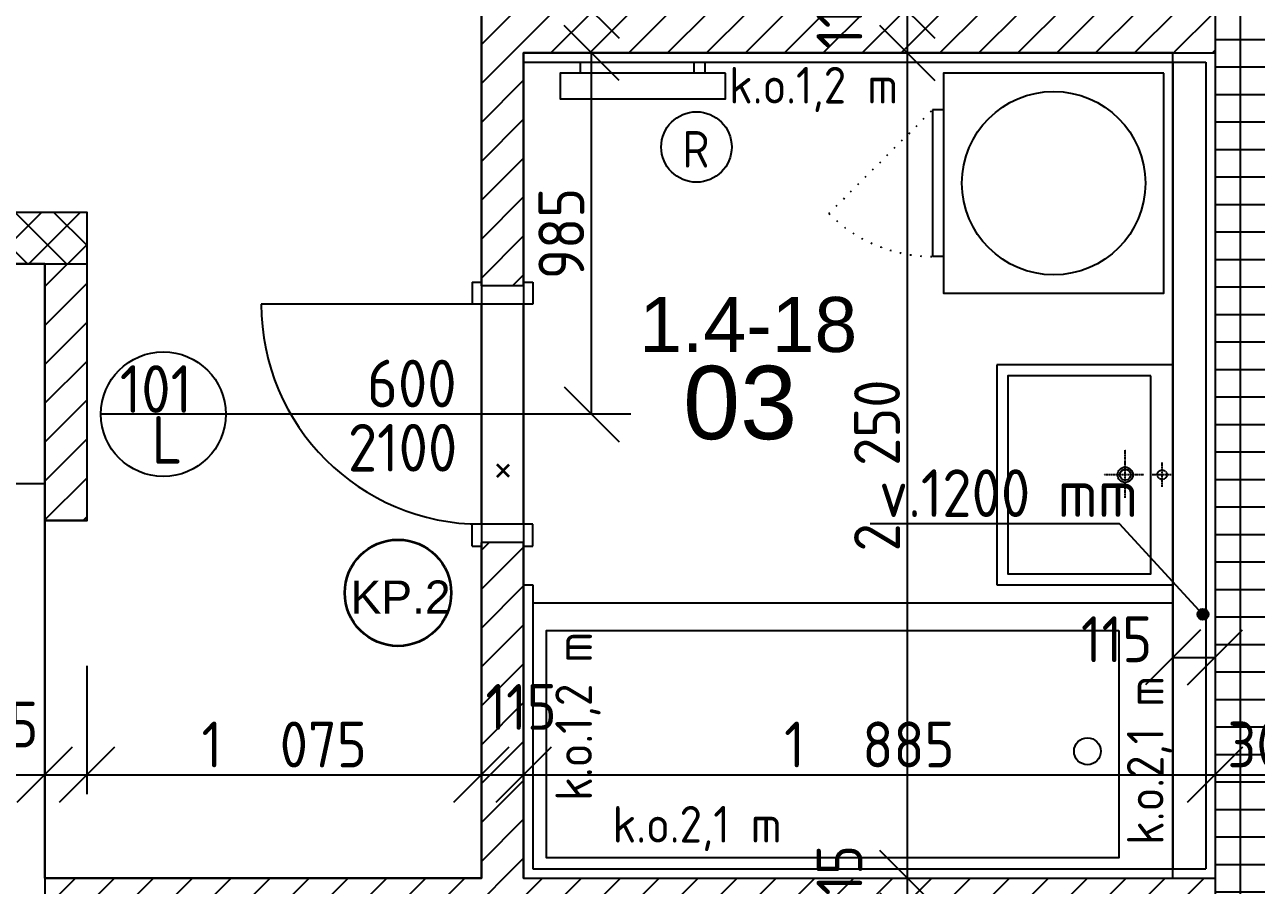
# Model space of a CAD drawing. Extents: x 4511820 to 5180432, y -1526536 to -944957.
# Drawn here: x 5139437 to 5142795, y -1293860 to -1291513 of the extents above; entities that cross this region are included whole.
import ezdxf

# ---------------------------------------------------------------- set-up
doc = ezdxf.new("R2010")
doc.units = 0
doc.header["$MEASUREMENT"] = 0
doc.linetypes.add('ACAD_ISO07W100', pattern=[3.5, 0.5, -3])
doc.linetypes.add('DASHED', pattern=[0.75, 0.5, -0.25])
doc.layers.get('0').update_dxf_attribs({"linetype": 'CONTINUOUS'})
doc.layers.get('Defpoints').update_dxf_attribs({"color": 61, "linetype": 'CONTINUOUS'})
for name, color, linetype in [('DVERE', 45, 'CONTINUOUS'), ('KÓTY', 4, 'CONTINUOUS'), ('MÚRY', 1, 'CONTINUOUS'), ('Plochy', 41, 'CONTINUOUS'), ('POPIS', 7, 'CONTINUOUS'), ('TENKÁ', 7, 'CONTINUOUS'), ('Z-Kúrenie', 101, 'CONTINUOUS'), ('ZARIADENIE1', 145, 'CONTINUOUS'), ('ZARIADOVACIE', 144, 'CONTINUOUS'), ('ŠRAFY', 82, 'CONTINUOUS')]:
    doc.layers.add(name, color=color, linetype=linetype)
doc.layers.add('preklady', color=74, linetype='CONTINUOUS', lineweight=35)
doc.styles.add('ARIAL', font='arial.ttf')
doc.styles.add('STYLE1', font='isocp.shx')
doc.dimstyles.new('STANDARD-50', dxfattribs={"dimtxt": 125, "dimasz": 150, "dimexe": 10, "dimexo": 200, "dimgap": 20, "dimtad": 1, "dimdsep": 46, "dimlunit": 6, "dimtxsty": 'STYLE1', "dimblk1": 'OBLIQUE', "dimblk2": 'OBLIQUE', "dimsah": 1, "dimcen": 2.5, "dimse1": 1, "dimse2": 1, "dimadec": 0, "dimazin": 0, "dimtfac": 1, "dimtmove": 1, "dimatfit": 3, "dimldrblk": 'OBLIQUE', "dimfxl": 1, "dimtolj": 1, "dimtzin": 0, "dimarcsym": 0})
pattern_1 = [(45, (515270.5, 128041), (-53.0330086, 53.0330086), [])]

# ---------------------------------------------------------------- blocks, each defined once
blk = doc.blocks.new('pračka')
at = {"layer": 'ZARIADENIE1', "color": 8, "linetype": 'ACAD_ISO07W100', "ltscale": 8}
blk.add_line((4536136.9, -1117296.3), (4536419.7, -1117579.2), dxfattribs=at)
at = {"layer": 'ZARIADENIE1', "color": 8}
for p, q in [((4536419.7, -1117579.2), (4536019.7, -1117579.2)), ((4536019.7, -1117609.2), (4536019.7, -1117579.2)), ((4536419.7, -1117609.2), (4536419.7, -1117579.2))]:
    blk.add_line(p, q, dxfattribs=at)
blk.add_lwpolyline([(4536519.7, -1118209.2), (4536519.7, -1117609.2), (4535919.7, -1117609.2), (4535919.7, -1118209.2)], close=True, dxfattribs=at)
blk.add_circle((4536219.7, -1117909.2), 250, dxfattribs=at)
at = {"layer": 'ZARIADENIE1', "color": 8, "linetype": 'ACAD_ISO07W100', "ltscale": 8}
blk.add_arc((4536419.7, -1117579.2), 400, 135, 180, dxfattribs=at)
blk = doc.blocks.new('_OBLIQUE')
at = {"color": 0, "linetype": 'ByBlock'}
blk.add_line((-0.5, -0.5), (0.5, 0.5), dxfattribs=at)
blk = doc.blocks.new('*D25342')
at = {"layer": 'Defpoints', "color": 0}
for p in [(5136342.5, -1292165.2), (5139492.5, -1292165.2), (5139492.5, -1293558.5)]:
    blk.add_point(p, dxfattribs=at)
at = {"layer": 'KÓTY', "color": 0, "lineweight": -2}
blk.add_line((5136342.5, -1293558.5), (5139492.5, -1293558.5), dxfattribs=at)
at = {"layer": 'KÓTY', "color": 0, "linetype": 'ByBlock', "lineweight": -2, "xscale": 150, "yscale": 150, "zscale": 150, "rotation": 180}
blk.add_blockref('_OBLIQUE', (5136342.5, -1293558.5), dxfattribs=at)
at = {"layer": 'KÓTY', "color": 0, "linetype": 'ByBlock', "lineweight": -2, "xscale": 150, "yscale": 150, "zscale": 150}
blk.add_blockref('_OBLIQUE', (5139492.5, -1293558.5), dxfattribs=at)
at = {"layer": 'KÓTY', "color": 0, "insert": (5137917.5, -1293476), "char_height": 125, "attachment_point": 5, "style": 'STYLE1'}
blk.add_mtext('\\A1;3ﾠ150', dxfattribs=at)
blk = doc.blocks.new('*D25343')
at = {"layer": 'Defpoints', "color": 0}
for p in [(5139492.5, -1292865.2), (5139607.5, -1292865.2), (5139607.5, -1293558.5)]:
    blk.add_point(p, dxfattribs=at)
at = {"layer": 'KÓTY', "color": 0, "lineweight": -2}
blk.add_line((5139492.5, -1293558.5), (5139607.5, -1293558.5), dxfattribs=at)
at = {"layer": 'KÓTY', "color": 0, "linetype": 'ByBlock', "lineweight": -2, "xscale": 150, "yscale": 150, "zscale": 150, "rotation": 180}
blk.add_blockref('_OBLIQUE', (5139492.5, -1293558.5), dxfattribs=at)
at = {"layer": 'KÓTY', "color": 0, "linetype": 'ByBlock', "lineweight": -2, "xscale": 150, "yscale": 150, "zscale": 150}
blk.add_blockref('_OBLIQUE', (5139607.5, -1293558.5), dxfattribs=at)
at = {"layer": 'KÓTY', "color": 0, "insert": (5139378, -1293421.5), "char_height": 125, "attachment_point": 5, "style": 'STYLE1'}
blk.add_mtext('\\A1;115', dxfattribs=at)
blk = doc.blocks.new('*D25344')
at = {"layer": 'Defpoints', "color": 0}
for p in [(5139607.5, -1292865.2), (5140682.5, -1293558.5), (5140682.5, -1293558.5)]:
    blk.add_point(p, dxfattribs=at)
at = {"layer": 'KÓTY', "color": 0, "lineweight": -2}
blk.add_line((5139607.5, -1293558.5), (5140682.5, -1293558.5), dxfattribs=at)
at = {"layer": 'KÓTY', "color": 0, "linetype": 'ByBlock', "lineweight": -2, "xscale": 150, "yscale": 150, "zscale": 150, "rotation": 180}
blk.add_blockref('_OBLIQUE', (5139607.5, -1293558.5), dxfattribs=at)
at = {"layer": 'KÓTY', "color": 0, "linetype": 'ByBlock', "lineweight": -2, "xscale": 150, "yscale": 150, "zscale": 150}
blk.add_blockref('_OBLIQUE', (5140682.5, -1293558.5), dxfattribs=at)
at = {"layer": 'KÓTY', "color": 0, "insert": (5140145, -1293476), "char_height": 125, "attachment_point": 5, "style": 'STYLE1'}
blk.add_mtext('\\A1;1ﾠ075', dxfattribs=at)
blk = doc.blocks.new('*D25345')
at = {"layer": 'Defpoints', "color": 0}
for p in [(5140682.5, -1293558.5), (5140797.5, -1293558.5), (5140797.5, -1293558.5)]:
    blk.add_point(p, dxfattribs=at)
at = {"layer": 'KÓTY', "color": 0, "lineweight": -2}
blk.add_line((5140682.5, -1293558.5), (5140797.5, -1293558.5), dxfattribs=at)
at = {"layer": 'KÓTY', "color": 0, "linetype": 'ByBlock', "lineweight": -2, "xscale": 150, "yscale": 150, "zscale": 150, "rotation": 180}
blk.add_blockref('_OBLIQUE', (5140682.5, -1293558.5), dxfattribs=at)
at = {"layer": 'KÓTY', "color": 0, "linetype": 'ByBlock', "lineweight": -2, "xscale": 150, "yscale": 150, "zscale": 150}
blk.add_blockref('_OBLIQUE', (5140797.5, -1293558.5), dxfattribs=at)
at = {"layer": 'KÓTY', "color": 0, "insert": (5140790.8, -1293373.5), "char_height": 125, "attachment_point": 5, "style": 'STYLE1'}
blk.add_mtext('\\A1;115', dxfattribs=at)
blk = doc.blocks.new('*D25346')
at = {"layer": 'Defpoints', "color": 0}
for p in [(5140797.5, -1293558.5), (5142682.5, -1293558.5), (5142682.5, -1293558.5)]:
    blk.add_point(p, dxfattribs=at)
at = {"layer": 'KÓTY', "color": 0, "lineweight": -2}
blk.add_line((5140797.5, -1293558.5), (5142682.5, -1293558.5), dxfattribs=at)
at = {"layer": 'KÓTY', "color": 0, "linetype": 'ByBlock', "lineweight": -2, "xscale": 150, "yscale": 150, "zscale": 150, "rotation": 180}
blk.add_blockref('_OBLIQUE', (5140797.5, -1293558.5), dxfattribs=at)
at = {"layer": 'KÓTY', "color": 0, "linetype": 'ByBlock', "lineweight": -2, "xscale": 150, "yscale": 150, "zscale": 150}
blk.add_blockref('_OBLIQUE', (5142682.5, -1293558.5), dxfattribs=at)
at = {"layer": 'KÓTY', "color": 0, "insert": (5141740, -1293476), "char_height": 125, "attachment_point": 5, "style": 'STYLE1'}
blk.add_mtext('\\A1;1ﾠ885', dxfattribs=at)
blk = doc.blocks.new('*D25347')
at = {"layer": 'Defpoints', "color": 0}
for p in [(5142682.5, -1293558.5), (5142982.5, -1293558.5), (5142982.5, -1293558.5)]:
    blk.add_point(p, dxfattribs=at)
at = {"layer": 'KÓTY', "color": 0, "lineweight": -2}
blk.add_line((5142682.5, -1293558.5), (5142982.5, -1293558.5), dxfattribs=at)
at = {"layer": 'KÓTY', "color": 0, "linetype": 'ByBlock', "lineweight": -2, "xscale": 150, "yscale": 150, "zscale": 150, "rotation": 180}
blk.add_blockref('_OBLIQUE', (5142682.5, -1293558.5), dxfattribs=at)
at = {"layer": 'KÓTY', "color": 0, "linetype": 'ByBlock', "lineweight": -2, "xscale": 150, "yscale": 150, "zscale": 150}
blk.add_blockref('_OBLIQUE', (5142982.5, -1293558.5), dxfattribs=at)
at = {"layer": 'KÓTY', "color": 0, "insert": (5142832.5, -1293476), "char_height": 125, "attachment_point": 5, "style": 'STYLE1'}
blk.add_mtext('\\A1;300', dxfattribs=at)
blk = doc.blocks.new('*D25361')
at = {"layer": 'Defpoints', "color": 0}
for p in [(5142567.5, -1292625.2), (5142682.5, -1292625.2), (5142682.5, -1293238.5)]:
    blk.add_point(p, dxfattribs=at)
at = {"layer": 'KÓTY', "color": 0, "lineweight": -2}
blk.add_line((5142567.5, -1293238.5), (5142682.5, -1293238.5), dxfattribs=at)
at = {"layer": 'KÓTY', "color": 0, "linetype": 'ByBlock', "lineweight": -2, "xscale": 150, "yscale": 150, "zscale": 150, "rotation": 180}
blk.add_blockref('_OBLIQUE', (5142567.5, -1293238.5), dxfattribs=at)
at = {"layer": 'KÓTY', "color": 0, "linetype": 'ByBlock', "lineweight": -2, "xscale": 150, "yscale": 150, "zscale": 150}
blk.add_blockref('_OBLIQUE', (5142682.5, -1293238.5), dxfattribs=at)
at = {"layer": 'KÓTY', "color": 0, "insert": (5142414, -1293189), "char_height": 125, "attachment_point": 5, "style": 'STYLE1'}
blk.add_mtext('\\A1;115', dxfattribs=at)
blk = doc.blocks.new('*D25362')
at = {"layer": 'Defpoints', "color": 0}
for p in [(5142167.5, -1290475.2), (5141843.5, -1291475.2), (5142167.5, -1291475.2)]:
    blk.add_point(p, dxfattribs=at)
at = {"layer": 'KÓTY', "color": 0, "lineweight": -2}
blk.add_line((5141843.5, -1290475.2), (5141843.5, -1291475.2), dxfattribs=at)
at = {"layer": 'KÓTY', "color": 0, "linetype": 'ByBlock', "lineweight": -2, "xscale": 150, "yscale": 150, "zscale": 150}
for p, rotation in [((5141843.5, -1290475.2), 90), ((5141843.5, -1291475.2), 270)]:
    blk.add_blockref('_OBLIQUE', p, dxfattribs=dict(at, rotation=rotation))
at = {"layer": 'KÓTY', "color": 0, "insert": (5141761, -1290975.2), "char_height": 125, "attachment_point": 5, "rotation": 90, "style": 'STYLE1'}
blk.add_mtext('\\A1;1ﾠ000', dxfattribs=at)
blk = doc.blocks.new('*D25376')
at = {"layer": 'Defpoints', "color": 0}
for p in [(5140797.5, -1290875.2), (5140797.5, -1291475.2), (5140983, -1291475.2)]:
    blk.add_point(p, dxfattribs=at)
at = {"layer": 'KÓTY', "color": 0, "lineweight": -2}
blk.add_line((5140983, -1290875.2), (5140983, -1291475.2), dxfattribs=at)
at = {"layer": 'KÓTY', "color": 0, "linetype": 'ByBlock', "lineweight": -2, "xscale": 150, "yscale": 150, "zscale": 150}
for p, rotation in [((5140983, -1290875.2), 90), ((5140983, -1291475.2), 270)]:
    blk.add_blockref('_OBLIQUE', p, dxfattribs=dict(at, rotation=rotation))
at = {"layer": 'KÓTY', "color": 0, "insert": (5140900.5, -1291175.2), "char_height": 125, "attachment_point": 5, "rotation": 90, "style": 'STYLE1'}
blk.add_mtext('\\A1;600', dxfattribs=at)
blk = doc.blocks.new('*D25377')
at = {"layer": 'Defpoints', "color": 0}
for p in [(5140983, -1291590.2), (5141090.2, -1291590.2), (5141090.2, -1292575.2)]:
    blk.add_point(p, dxfattribs=at)
at = {"layer": 'KÓTY', "color": 0, "lineweight": -2}
blk.add_line((5140983, -1292575.2), (5140983, -1291590.2), dxfattribs=at)
at = {"layer": 'KÓTY', "color": 0, "linetype": 'ByBlock', "lineweight": -2, "xscale": 150, "yscale": 150, "zscale": 150}
for p, rotation in [((5140983, -1291590.2), 90), ((5140983, -1292575.2), 270)]:
    blk.add_blockref('_OBLIQUE', p, dxfattribs=dict(at, rotation=rotation))
at = {"layer": 'KÓTY', "color": 0, "insert": (5140900.5, -1292082.7), "char_height": 125, "attachment_point": 5, "rotation": 90, "style": 'STYLE1'}
blk.add_mtext('\\A1;985', dxfattribs=at)
blk = doc.blocks.new('*D25378')
at = {"layer": 'Defpoints', "color": 0}
for p in [(5142682.5, -1291475.2), (5141843.5, -1291590.2), (5142682.5, -1291590.2)]:
    blk.add_point(p, dxfattribs=at)
at = {"layer": 'KÓTY', "color": 0, "lineweight": -2}
blk.add_line((5141843.5, -1291475.2), (5141843.5, -1291590.2), dxfattribs=at)
at = {"layer": 'KÓTY', "color": 0, "linetype": 'ByBlock', "lineweight": -2, "xscale": 150, "yscale": 150, "zscale": 150}
for p, rotation in [((5141843.5, -1291475.2), 90), ((5141843.5, -1291590.2), 270)]:
    blk.add_blockref('_OBLIQUE', p, dxfattribs=dict(at, rotation=rotation))
at = {"layer": 'KÓTY', "color": 0, "insert": (5141658.5, -1291481.9), "char_height": 125, "attachment_point": 5, "rotation": 90, "style": 'STYLE1'}
blk.add_mtext('\\A1;115', dxfattribs=at)
blk = doc.blocks.new('*D25379')
at = {"layer": 'Defpoints', "color": 0}
for p in [(5142682.5, -1291590.2), (5141843.5, -1293840.2), (5142682.5, -1293840.2)]:
    blk.add_point(p, dxfattribs=at)
at = {"layer": 'KÓTY', "color": 0, "lineweight": -2}
blk.add_line((5141843.5, -1291590.2), (5141843.5, -1293840.2), dxfattribs=at)
at = {"layer": 'KÓTY', "color": 0, "linetype": 'ByBlock', "lineweight": -2, "xscale": 150, "yscale": 150, "zscale": 150}
for p, rotation in [((5141843.5, -1291590.2), 90), ((5141843.5, -1293840.2), 270)]:
    blk.add_blockref('_OBLIQUE', p, dxfattribs=dict(at, rotation=rotation))
at = {"layer": 'KÓTY', "color": 0, "insert": (5141761, -1292715.2), "char_height": 125, "attachment_point": 5, "rotation": 90, "style": 'STYLE1'}
blk.add_mtext('\\A1;2ﾠ250', dxfattribs=at)
blk = doc.blocks.new('*D25380')
at = {"layer": 'Defpoints', "color": 0}
for p in [(5142682.5, -1293840.2), (5141843.5, -1293955.2), (5142682.5, -1293955.2)]:
    blk.add_point(p, dxfattribs=at)
at = {"layer": 'KÓTY', "color": 0, "lineweight": -2}
blk.add_line((5141843.5, -1293840.2), (5141843.5, -1293955.2), dxfattribs=at)
at = {"layer": 'KÓTY', "color": 0, "linetype": 'ByBlock', "lineweight": -2, "xscale": 150, "yscale": 150, "zscale": 150}
for p, rotation in [((5141843.5, -1293840.2), 90), ((5141843.5, -1293955.2), 270)]:
    blk.add_blockref('_OBLIQUE', p, dxfattribs=dict(at, rotation=rotation))
at = {"layer": 'KÓTY', "color": 0, "insert": (5141658.5, -1293846.9), "char_height": 125, "attachment_point": 5, "rotation": 90, "style": 'STYLE1'}
blk.add_mtext('\\A1;115', dxfattribs=at)

msp = doc.modelspace()

# ---------------------------------------------------------------- hatches: boundary and pattern name
at = {"layer": 'KÓTY'}
h = msp.add_hatch(color=256, dxfattribs=at)
h.dxf.hatch_style = 1
h.paths.add_polyline_path([(5142664.5, -1293121.191, 0.65381715), (5142639.326, -1293110.169, 1.52947961)])
at = {"layer": 'ŠRAFY', "ltscale": 0.25}
h = msp.add_hatch(dxfattribs=at)
h.set_pattern_fill('ANSI37', color=256, scale=600, angle=45)
h.set_pattern_definition([(90, (-3307273.674, 493071.734), (-75, 1e-14), []), (180, (-3307273.674, 493071.734), (-1e-14, -75), [])])
h.paths.add_polyline_path([(5147482.5, -1297060.191), (5147482.5, -1296945.191), (5146212.5, -1296945.191), (5146097.5, -1296945.191), (5145097.5, -1296945.191), (5144982.5, -1296945.191), (5142982.5, -1296945.191), (5142982.5, -1295210.191), (5142982.5, -1295095.191), (5142982.5, -1294085.191), (5142982.5, -1293945.191), (5142982.5, -1286325.191), (5142682.5, -1286325.191), (5142682.5, -1290360.191), (5142682.5, -1290475.191), (5142682.5, -1291475.191), (5142682.5, -1291590.191), (5142682.5, -1293840.191), (5142682.5, -1293955.191), (5142682.5, -1299245.191), (5142982.5, -1299245.191), (5142982.5, -1297245.191), (5147232.5, -1297245.191), (5147482.5, -1297245.191)])
h = msp.add_hatch(dxfattribs=at)
h.set_pattern_fill('ANSI31', color=256, scale=600, style=0)
h.set_pattern_definition(pattern_1)
h.paths.add_polyline_path([(5142682.5, -1291475.191), (5142282.5, -1291475.191), (5142282.5, -1290475.191), (5142682.5, -1290475.191), (5142682.5, -1290360.191), (5140797.5, -1290360.191), (5140797.5, -1290210.191), (5140532.5, -1290210.191), (5140532.5, -1290325.191), (5140682.5, -1290325.191), (5140682.5, -1290525.191), (5140797.5, -1290525.191), (5140797.5, -1290475.191), (5142167.5, -1290475.191), (5142167.5, -1291475.191), (5140797.5, -1291475.191), (5140797.5, -1291225.191), (5140682.5, -1291225.191), (5140682.5, -1292225.191), (5140797.5, -1292225.191), (5140797.5, -1291590.191), (5142682.5, -1291590.191)])
h = msp.add_hatch(dxfattribs=at)
h.set_pattern_fill('ANSI37', color=256, scale=600, style=0)
h.set_pattern_definition([(45, (-2973754.684, 351431.784), (-53.0330086, 53.0330086), []), (135, (-2973754.684, 351431.784), (-53.0330086, -53.0330086), [])])
h.paths.add_polyline_path([(5139607.5, -1292025.191), (5136642.5, -1292025.191), (5136562.5, -1292025.191), (5136342.5, -1292025.191), (5136342.5, -1292165.191), (5139492.5, -1292165.191), (5139607.5, -1292165.191)])
h = msp.add_hatch(dxfattribs=at)
h.set_pattern_fill('ANSI31', color=256, scale=600, style=0)
h.set_pattern_definition(pattern_1)
h.paths.add_polyline_path([(5139607.5, -1292165.191), (5139492.5, -1292165.191), (5139492.5, -1292865.191), (5139607.5, -1292865.191)])
h = msp.add_hatch(dxfattribs=at)
h.set_pattern_fill('ANSI31', color=256, scale=600, style=0)
h.set_pattern_definition(pattern_1)
h.paths.add_polyline_path([(5142682.5, -1293955.191), (5142682.5, -1293840.191), (5140797.5, -1293840.191), (5140797.5, -1293040.191), (5140797.5, -1292935.191), (5140797.5, -1292925.191), (5140682.5, -1292925.191), (5140682.5, -1292935.191), (5140682.5, -1293840.191), (5139492.5, -1293840.191), (5139492.5, -1293955.191), (5139492.5, -1294039.081), (5139492.5, -1294740.191), (5139492.5, -1294840.191), (5139607.5, -1294840.191), (5139607.5, -1293955.191), (5139805.396, -1293955.191), (5140506.506, -1293955.191)])

# ---------------------------------------------------------------- linework, layer by layer
at = {"layer": 'DVERE', "ltscale": 0.25}
for p, q in [((5140657.5, -1292215.191), (5140682.5, -1292215.191)), ((5140657.5, -1292215.191), (5140657.5, -1292275.191)), ((5140797.5, -1292215.191), (5140822.5, -1292215.191)), ((5140822.5, -1292215.191), (5140822.5, -1292275.191)), ((5140682.5, -1292275.191), (5140082.5, -1292275.191)), ((5140822.5, -1292275.191), (5140657.5, -1292275.191)), ((5140682.5, -1292875.191), (5140682.5, -1292275.191)), ((5140797.5, -1292875.191), (5140797.5, -1292275.191)), ((5139985.5, -1292575.191), (5139645.5, -1292575.191)), ((5141090.156, -1292575.191), (5139985.5, -1292575.191)), ((5140797.5, -1292875.191), (5140652.5, -1292875.191)), ((5140657.5, -1292935.191), (5140657.5, -1292875.191)), ((5140822.5, -1292875.191), (5140657.5, -1292875.191)), ((5140822.5, -1292935.191), (5140822.5, -1292875.191)), ((5140657.5, -1292935.191), (5140682.5, -1292935.191)), ((5140797.5, -1292935.191), (5140822.5, -1292935.191))]:
    msp.add_line(p, q, dxfattribs=at)
msp.add_circle((5139815.5, -1292575.191), 170, dxfattribs=at)
msp.add_arc((5140682.5, -1292275.191), 600, 180, 270, dxfattribs=at)
at = {"layer": 'KÓTY'}
for p, q in [((5142421.5, -1292874.191), (5141742, -1292874.191)), ((5142649.5, -1293121.191), (5142421.5, -1292874.191))]:
    msp.add_line(p, q, dxfattribs=at)
at = {"layer": 'KÓTY', "ltscale": 25}
msp.add_line((5139607.5, -1293611.903), (5139607.5, -1293261.903), dxfattribs=at)
at = {"layer": 'KÓTY'}
msp.add_circle((5142649.5, -1293121.191), 15, dxfattribs=at)
at = {"layer": 'MÚRY', "ltscale": 0.25}
for p, q in [((5140682.5, -1292225.191), (5140682.5, -1291225.191)), ((5140797.5, -1291590.191), (5142682.5, -1291590.191)), ((5140797.5, -1292225.191), (5140797.5, -1291590.191)), ((5142682.5, -1291590.191), (5142682.5, -1293840.191)), ((5139607.5, -1292025.191), (5136642.5, -1292025.191)), ((5139492.5, -1292165.191), (5136342.5, -1292165.191)), ((5140797.5, -1292225.191), (5140682.5, -1292225.191)), ((5139607.5, -1292865.191), (5139492.5, -1292865.191)), ((5140797.5, -1292925.191), (5140682.5, -1292925.191)), ((5140682.5, -1293840.191), (5140682.5, -1292925.191)), ((5140797.5, -1293840.191), (5140797.5, -1292925.191)), ((5139492.5, -1293840.191), (5140682.5, -1293840.191)), ((5140797.5, -1293840.191), (5142682.5, -1293840.191))]:
    msp.add_line(p, q, dxfattribs=at)
at = {"layer": 'MÚRY'}
for p, q in [((5139607.5, -1292865.191), (5139607.5, -1292025.191)), ((5139492.5, -1292865.191), (5139492.5, -1292165.191)), ((5139492.5, -1293840.191), (5139492.5, -1293955.191))]:
    msp.add_line(p, q, dxfattribs=at)
at = {"layer": 'Plochy'}
for points in [[(5136642.5, -1292025.191), (5136642.5, -1291370.191), (5136342.5, -1291370.191), (5136342.5, -1290325.191), (5140682.5, -1290325.191), (5140682.5, -1293840.191), (5139492.5, -1293840.191), (5139492.5, -1292865.191), (5139607.5, -1292865.191), (5139607.5, -1292025.191)], [(5142567.5, -1291590.191), (5140797.5, -1291590.191), (5140797.5, -1293840.191), (5142567.5, -1293840.191)], [(5136342.5, -1292165.191), (5139492.5, -1292165.191), (5139492.5, -1294840.191), (5139607.5, -1294840.191), (5139607.5, -1293955.191), (5142682.5, -1293955.191), (5142682.5, -1299245.191), (5139607.5, -1299245.191), (5139607.5, -1296760.191), (5139492.5, -1296760.191), (5139492.5, -1298010.191), (5136342.5, -1298010.191)]]:
    msp.add_lwpolyline(points, close=True, dxfattribs=at)
at = {"layer": 'preklady'}
for p, q in [((5140725.383, -1292745.617), (5140758.617, -1292712.383)), ((5140758.618, -1292745.618), (5140725.384, -1292712.384))]:
    msp.add_line(p, q, dxfattribs=at)
at = {"layer": 'preklady', "ltscale": 0.25}
msp.add_circle((5140455.215, -1293062.538), 145, dxfattribs=at)
at = {"layer": 'TENKÁ'}
for p, q in [((5142682.5, -1291475.191), (5142682.5, -1291590.191)), ((5139492.5, -1292165.191), (5139607.5, -1292165.191)), ((5142682.5, -1293840.191), (5142682.5, -1293955.191))]:
    msp.add_line(p, q, dxfattribs=at)
at = {"layer": 'TENKÁ', "ltscale": 0.25}
for p, q in [((5140797.5, -1291615.191), (5142657.5, -1291615.191)), ((5142567.5, -1291615.191), (5142567.5, -1293815.191)), ((5142657.5, -1291615.191), (5142657.5, -1293815.191)), ((5140797.5, -1293040.191), (5140822.5, -1293040.191)), ((5140822.5, -1293040.191), (5140822.5, -1293815.191)), ((5142567.5, -1293090.191), (5140822.5, -1293090.191)), ((5140822.5, -1293815.191), (5142657.5, -1293815.191))]:
    msp.add_line(p, q, dxfattribs=at)
at = {"layer": 'TENKÁ', "linetype": 'ACAD_ISO07W100', "ltscale": 10}
msp.add_line((5139492.5, -1293840.191), (5139492.5, -1292865.191), dxfattribs=at)
at = {"layer": 'Z-Kúrenie', "linetype": 'Continuous'}
for p, q in [((5140952.5, -1291645.191), (5140952.5, -1291615.191)), ((5140982.5, -1291645.191), (5140982.5, -1291615.191)), ((5141262.5, -1291645.191), (5141262.5, -1291615.191)), ((5141292.5, -1291645.191), (5141292.5, -1291615.191))]:
    msp.add_line(p, q, dxfattribs=at)
msp.add_lwpolyline([(5141347.5, -1291645.191), (5140897.5, -1291645.191), (5140897.5, -1291715.191), (5141347.5, -1291715.191)], close=True, dxfattribs=at)
msp.add_circle((5141268.817, -1291846.623), 96, dxfattribs=at)
at = {"layer": 'ZARIADENIE1', "color": 8, "ltscale": 0.25}
msp.add_line((5139492.5, -1292765.191), (5136342.5, -1292765.191), dxfattribs=at)
at = {"layer": 'ZARIADOVACIE', "ltscale": 0.25}
for p, q in [((5142567.5, -1292440.191), (5142087.5, -1292440.191)), ((5142087.5, -1292440.191), (5142087.5, -1293040.191)), ((5142087.5, -1293040.191), (5142567.5, -1293040.191))]:
    msp.add_line(p, q, dxfattribs=at)
at = {"layer": 'ZARIADOVACIE', "linetype": 'DASHED'}
for p, q in [((5142437.729, -1292803.18), (5142437.729, -1292671.726)), ((5142538.152, -1292773.055), (5142538.152, -1292707.328)), ((5142488.393, -1292740.191), (5142378.848, -1292740.191)), ((5142562.799, -1292740.191), (5142510.765, -1292740.191))]:
    msp.add_line(p, q, dxfattribs=at)
at = {"layer": 'ZARIADOVACIE', "ltscale": 0.25}
for points in [[(5142507.5, -1292470.191), (5142117.5, -1292470.191), (5142117.5, -1293010.191), (5142507.5, -1293010.191)], [(5142507.5, -1292470.191), (5142117.5, -1292470.191), (5142117.5, -1293010.191), (5142507.5, -1293010.191)], [(5142420.028, -1293165.191), (5142420.028, -1293785.191), (5140860.028, -1293785.191), (5140860.028, -1293165.191)]]:
    msp.add_lwpolyline(points, close=True, dxfattribs=at)
at = {"layer": 'ZARIADOVACIE', "linetype": 'Continuous'}
for centre, radius in [((5142437.462, -1292740.465), 20.877), ((5142437.729, -1292740.191), 14.781)]:
    msp.add_circle(centre, radius, dxfattribs=at)
at = {"layer": 'ZARIADOVACIE', "linetype": 'DASHED'}
msp.add_circle((5142538.152, -1292740.505), 12.931, dxfattribs=at)
at = {"layer": 'ZARIADOVACIE', "ltscale": 0.25}
msp.add_circle((5142334.614, -1293494.49), 36.624, dxfattribs=at)

# ---------------------------------------------------------------- block references
at = {"layer": 'TENKÁ', "rotation": 90}
msp.add_blockref('pračka', (4024333.309, -5828164.939), dxfattribs=at)

# ---------------------------------------------------------------- texts
at = {"layer": 'DVERE', "style": 'STYLE1'}
for s, p in [('101', (5139696.97, -1292571.691)), ('L', (5139783.97, -1292710.328))]:
    msp.add_text(s, height=130, dxfattribs=at).set_placement(p)
at = {"layer": 'POPIS', "lineweight": 40, "ltscale": 0.25, "style": 'ARIAL'}
for s, height, p in [('1.4-18', 150, (5141112.911, -1292405.579)), ('03', 200, (5141232.339, -1292643.38))]:
    msp.add_text(s, height=height, dxfattribs=at).set_placement(p)
at = {"layer": 'preklady', "linetype": 'Continuous', "lineweight": 20, "style": 'ARIAL'}
msp.add_text('KP.2', height=90, dxfattribs=at).set_placement((5140325.951, -1293118.795))
at = {"layer": 'TENKÁ', "linetype": 'Continuous', "style": 'STYLE1'}
for s, height, p in [('k.o.1,2 m', 100, (5141357.622, -1291728.05)), ('600', 130, (5140370.429, -1292556.608)), ('2100', 130, (5140318.655, -1292731.716)), ('v.1200 mm', 130, (5141766.372, -1292855.608)), ('k.o.2,1 m', 100, (5141040.137, -1293743.522))]:
    msp.add_text(s, height=height, dxfattribs=at).set_placement(p)
for s, p in [('k.o.1,2 m', (5140984.162, -1293629.502)), ('k.o.2,1 m', (5142542.176, -1293749.851))]:
    msp.add_text(s, height=100, rotation=90, dxfattribs=at).set_placement(p)
at = {"layer": 'Z-Kúrenie', "linetype": 'Continuous', "style": 'STYLE1'}
msp.add_text('R', height=100, dxfattribs=at).set_placement((5141230.189, -1291902.823))

# ---------------------------------------------------------------- dimensions: what is measured, and where the dimension line sits
at = {"layer": 'KÓTY'}
for base, p1, p2, picture, middle in [((5141843.5, -1291475.191), (5142167.5, -1290475.191), (5142167.5, -1291475.191), '*D25362', (5141760.957, -1290975.191)), ((5140983, -1291475.191), (5140797.5, -1290875.191), (5140797.5, -1291475.191), '*D25376', (5140900.5, -1291175.191)), ((5141843.5, -1291590.191), (5142682.5, -1291475.191), (5142682.5, -1291590.191), '*D25378', (5141658.5, -1291481.941)), ((5140983, -1291590.191), (5141090.156, -1292575.191), (5141090.156, -1291590.191), '*D25377', (5140900.5, -1292082.691)), ((5141843.5, -1293840.191), (5142682.5, -1291590.191), (5142682.5, -1293840.191), '*D25379', (5141760.957, -1292715.191)), ((5141843.5, -1293955.191), (5142682.5, -1293840.191), (5142682.5, -1293955.191), '*D25380', (5141658.5, -1293846.941))]:
    dim = msp.add_linear_dim(base=base, p1=p1, p2=p2, angle=90, dimstyle='STANDARD-50', dxfattribs=at)
    dim.commit()
    dim.dimension.update_dxf_attribs({"geometry": picture, "text_midpoint": middle})
for base, p1, p2, picture, middle in [((5139492.5, -1293558.5), (5136342.5, -1292165.191), (5139492.5, -1292165.191), '*D25342', (5137917.5, -1293475.957)), ((5140682.5, -1293558.5), (5139607.5, -1292865.191), (5140682.5, -1293558.5), '*D25344', (5140145, -1293475.957)), ((5140797.5, -1293558.5), (5140682.5, -1293558.5), (5140797.5, -1293558.5), '*D25345', (5140790.75, -1293373.5)), ((5142682.5, -1293558.5), (5140797.5, -1293558.5), (5142682.5, -1293558.5), '*D25346', (5141740, -1293475.957)), ((5142982.5, -1293558.5), (5142682.5, -1293558.5), (5142982.5, -1293558.5), '*D25347', (5142832.5, -1293476))]:
    dim = msp.add_linear_dim(base=base, p1=p1, p2=p2, dimstyle='STANDARD-50', dxfattribs=at)
    dim.commit()
    dim.dimension.update_dxf_attribs({"geometry": picture, "text_midpoint": middle})
for base, p1, p2, picture, middle in [((5142682.5, -1293238.5), (5142567.5, -1292625.191), (5142682.5, -1292625.191), '*D25361', (5142414, -1293271.5)), ((5139607.5, -1293558.5), (5139492.5, -1292865.191), (5139607.5, -1292865.191), '*D25343', (5139378, -1293504))]:
    dim = msp.add_linear_dim(base=base, p1=p1, p2=p2, dimstyle='STANDARD-50', dxfattribs=at)
    dim.commit()
    dim.dimension.update_dxf_attribs({"geometry": picture, "text_midpoint": middle, "dimtype": 160})

doc.saveas('drawing.dxf')
